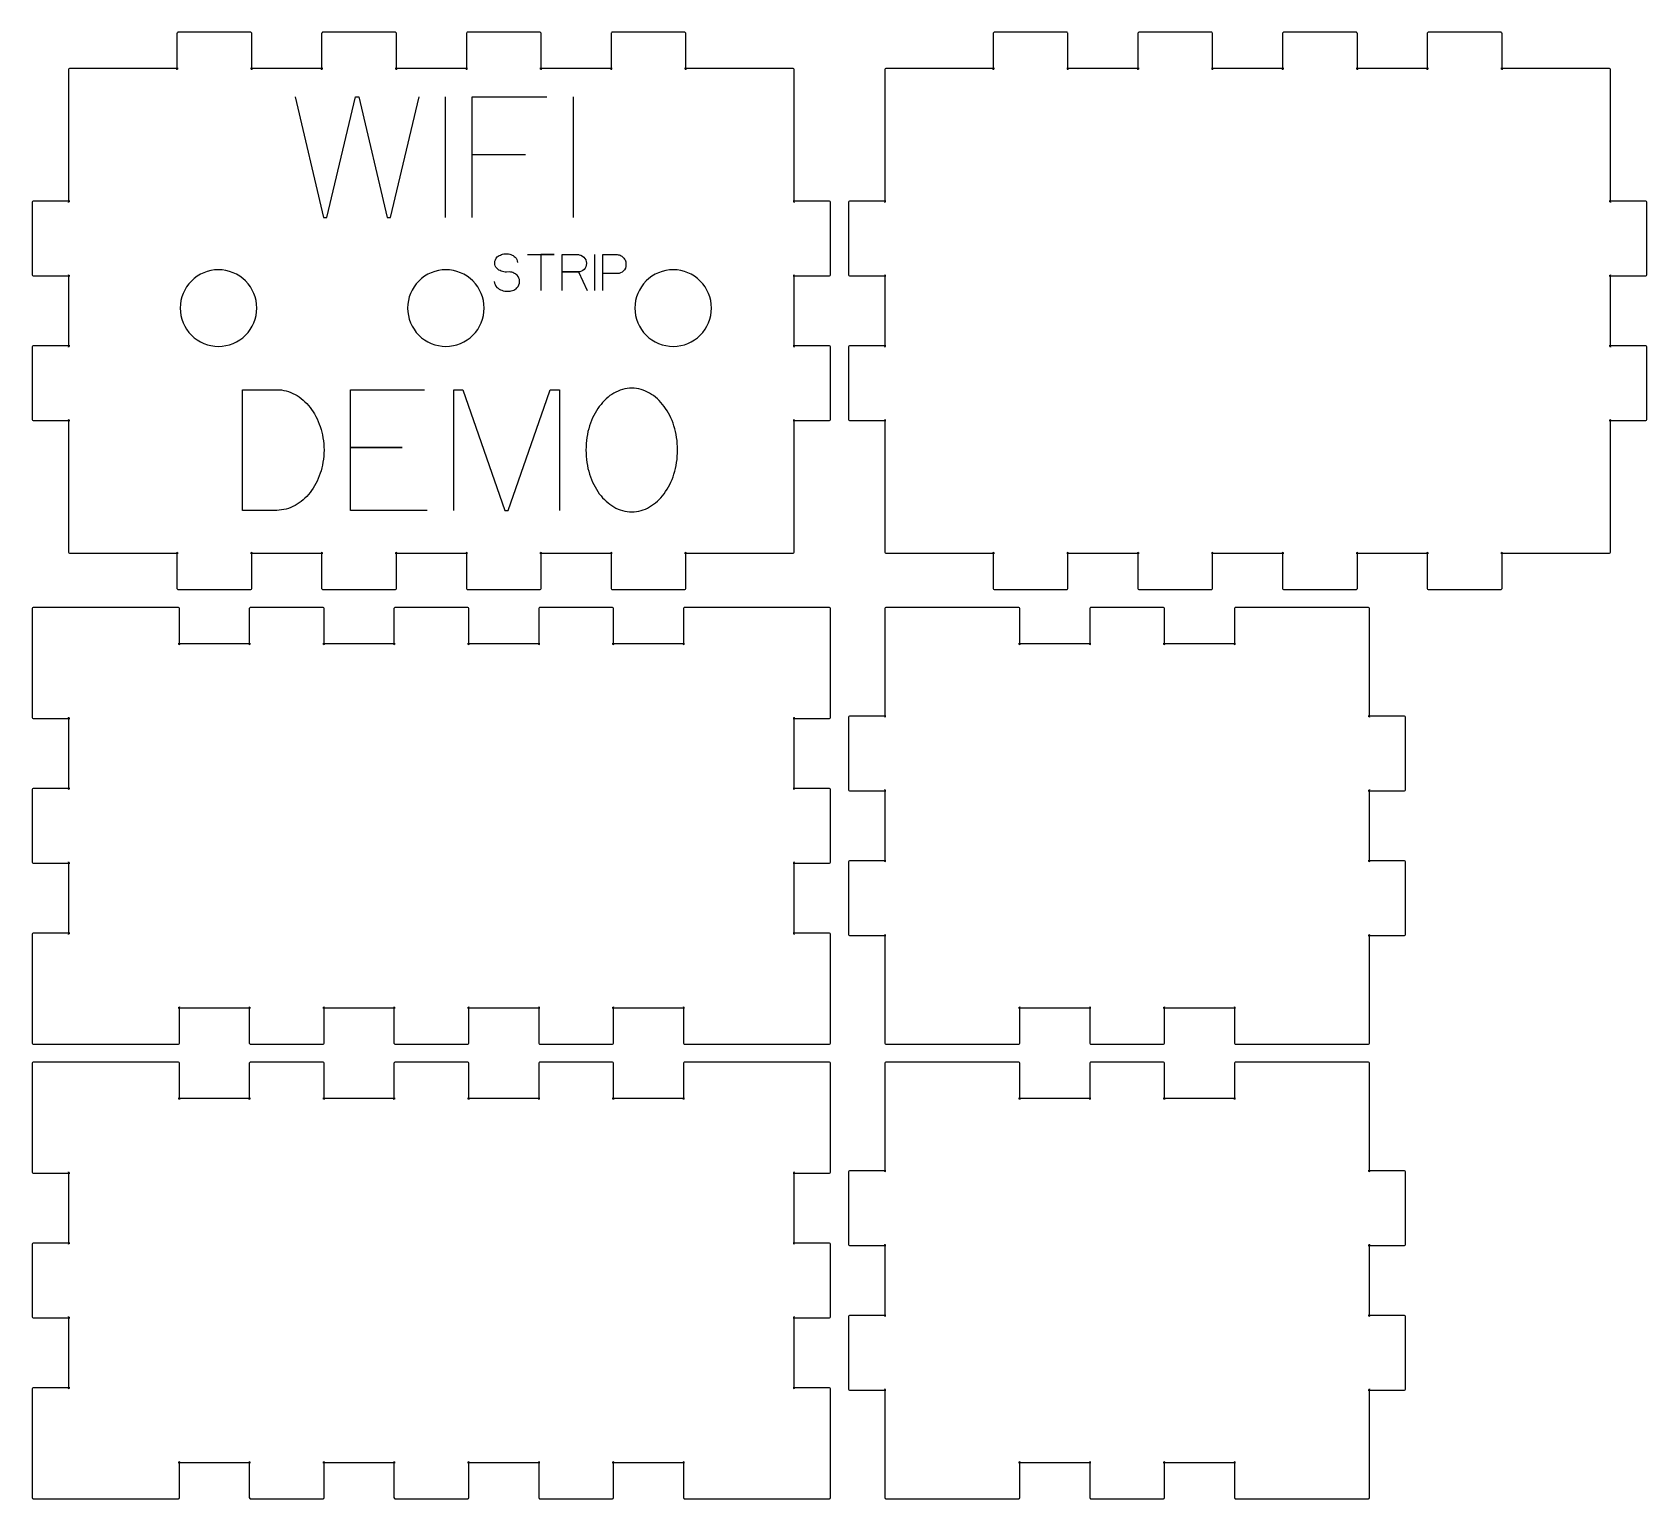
# Model space of a CAD drawing. Extents: x 1 to 135, y 13 to 134.
import ezdxf

# ---------------------------------------------------------------- set-up
doc = ezdxf.new("R2010")
doc.units = 0
doc.layers.get('0').update_dxf_attribs({"linetype": 'CONTINUOUS'})

msp = doc.modelspace()

# ---------------------------------------------------------------- linework, layer by layer
for points in [[(3.85, 91.14), (12.85, 91.14), (12.83, 91.14), (12.78, 91.17), (12.75, 91.23), (12.75, 91.24), (12.75, 88.24), (12.75, 88.23), (12.78, 88.17), (12.83, 88.14), (12.85, 88.14), (18.85, 88.14), (18.87, 88.14), (18.92, 88.17), (18.95, 88.23), (18.95, 88.24), (18.95, 91.24), (18.95, 91.23), (18.92, 91.17), (18.87, 91.14), (18.85, 91.14), (24.85, 91.14), (24.83, 91.14), (24.78, 91.17), (24.75, 91.23), (24.75, 91.24), (24.75, 88.24), (24.75, 88.23), (24.78, 88.17), (24.83, 88.14), (24.85, 88.14), (30.85, 88.14), (30.87, 88.14), (30.92, 88.17), (30.95, 88.23), (30.95, 88.24), (30.95, 91.24), (30.95, 91.23), (30.92, 91.17), (30.87, 91.14), (30.85, 91.14), (36.85, 91.14), (36.83, 91.14), (36.78, 91.17), (36.75, 91.23), (36.75, 91.24), (36.75, 88.24), (36.75, 88.23), (36.78, 88.17), (36.83, 88.14), (36.85, 88.14), (42.85, 88.14), (42.87, 88.14), (42.92, 88.17), (42.95, 88.23), (42.95, 88.24), (42.95, 91.24), (42.95, 91.23), (42.92, 91.17), (42.87, 91.14), (42.85, 91.14), (48.85, 91.14), (48.83, 91.14), (48.78, 91.17), (48.75, 91.23), (48.75, 91.24), (48.75, 88.24), (48.75, 88.23), (48.78, 88.17), (48.83, 88.14), (48.85, 88.14), (54.85, 88.14), (54.87, 88.14), (54.92, 88.17), (54.95, 88.23), (54.95, 88.24), (54.95, 91.24), (54.95, 91.23), (54.92, 91.17), (54.87, 91.14), (54.85, 91.14), (63.85, 91.14), (63.87, 91.14), (63.92, 91.17), (63.95, 91.23), (63.95, 91.24), (63.95, 102.24), (63.95, 102.22), (63.92, 102.17), (63.87, 102.14), (63.85, 102.14), (66.85, 102.14), (66.87, 102.14), (66.92, 102.17), (66.95, 102.22), (66.95, 102.24), (66.95, 108.24), (66.95, 108.26), (66.92, 108.31), (66.87, 108.34), (66.85, 108.34), (63.85, 108.34), (63.87, 108.34), (63.92, 108.31), (63.95, 108.26), (63.95, 108.24), (63.95, 114.24), (63.95, 114.23), (63.92, 114.17), (63.87, 114.14), (63.85, 114.14), (66.85, 114.14), (66.87, 114.14), (66.92, 114.17), (66.95, 114.23), (66.95, 114.24), (66.95, 120.24), (66.95, 120.26), (66.92, 120.31), (66.87, 120.34), (66.85, 120.34), (63.85, 120.34), (63.87, 120.34), (63.92, 120.31), (63.95, 120.26), (63.95, 120.24), (63.95, 131.24), (63.95, 131.26), (63.92, 131.31), (63.87, 131.34), (63.85, 131.34), (54.85, 131.34), (54.87, 131.34), (54.92, 131.31), (54.95, 131.26), (54.95, 131.24), (54.95, 134.24), (54.95, 134.26), (54.92, 134.31), (54.87, 134.34), (54.85, 134.34), (48.85, 134.34), (48.83, 134.34), (48.78, 134.31), (48.75, 134.26), (48.75, 134.24), (48.75, 131.24), (48.75, 131.26), (48.78, 131.31), (48.83, 131.34), (48.85, 131.34), (42.85, 131.34), (42.87, 131.34), (42.92, 131.31), (42.95, 131.26), (42.95, 131.24), (42.95, 134.24), (42.95, 134.26), (42.92, 134.31), (42.87, 134.34), (42.85, 134.34), (36.85, 134.34), (36.83, 134.34), (36.78, 134.31), (36.75, 134.26), (36.75, 134.24), (36.75, 131.24), (36.75, 131.26), (36.78, 131.31), (36.83, 131.34), (36.85, 131.34), (30.85, 131.34), (30.87, 131.34), (30.92, 131.31), (30.95, 131.26), (30.95, 131.24), (30.95, 134.24), (30.95, 134.26), (30.92, 134.31), (30.87, 134.34), (30.85, 134.34), (24.85, 134.34), (24.83, 134.34), (24.78, 134.31), (24.75, 134.26), (24.75, 134.24), (24.75, 131.24), (24.75, 131.26), (24.78, 131.31), (24.83, 131.34), (24.85, 131.34), (18.85, 131.34), (18.87, 131.34), (18.92, 131.31), (18.95, 131.26), (18.95, 131.24), (18.95, 134.24), (18.95, 134.26), (18.92, 134.31), (18.87, 134.34), (18.85, 134.34), (12.85, 134.34), (12.83, 134.34), (12.78, 134.31), (12.75, 134.26), (12.75, 134.24), (12.75, 131.24), (12.75, 131.26), (12.78, 131.31), (12.83, 131.34), (12.85, 131.34), (3.85, 131.34), (3.83, 131.34), (3.78, 131.31), (3.75, 131.26), (3.75, 131.24), (3.75, 120.24), (3.75, 120.26), (3.78, 120.31), (3.83, 120.34), (3.85, 120.34), (0.85, 120.34), (0.83, 120.34), (0.78, 120.31), (0.75, 120.26), (0.75, 120.24), (0.75, 114.24), (0.75, 114.23), (0.78, 114.17), (0.83, 114.14), (0.85, 114.14), (3.85, 114.14), (3.83, 114.14), (3.78, 114.17), (3.75, 114.23), (3.75, 114.24), (3.75, 108.24), (3.75, 108.26), (3.78, 108.31), (3.83, 108.34), (3.85, 108.34), (0.85, 108.34), (0.83, 108.34), (0.78, 108.31), (0.75, 108.26), (0.75, 108.24), (0.75, 102.24), (0.75, 102.22), (0.78, 102.17), (0.83, 102.14), (0.85, 102.14), (3.85, 102.14), (3.83, 102.14), (3.78, 102.17), (3.75, 102.22), (3.75, 102.24), (3.75, 91.24), (3.75, 91.23), (3.78, 91.17), (3.83, 91.14)], [(71.55, 91.14), (80.55, 91.14), (80.53, 91.14), (80.48, 91.17), (80.45, 91.23), (80.45, 91.24), (80.45, 88.24), (80.45, 88.23), (80.48, 88.17), (80.53, 88.14), (80.55, 88.14), (86.55, 88.14), (86.57, 88.14), (86.62, 88.17), (86.65, 88.23), (86.65, 88.24), (86.65, 91.24), (86.65, 91.23), (86.62, 91.17), (86.57, 91.14), (86.55, 91.14), (92.55, 91.14), (92.53, 91.14), (92.48, 91.17), (92.45, 91.23), (92.45, 91.24), (92.45, 88.24), (92.45, 88.23), (92.48, 88.17), (92.53, 88.14), (92.55, 88.14), (98.55, 88.14), (98.57, 88.14), (98.62, 88.17), (98.65, 88.23), (98.65, 88.24), (98.65, 91.24), (98.65, 91.23), (98.62, 91.17), (98.57, 91.14), (98.55, 91.14), (104.55, 91.14), (104.53, 91.14), (104.48, 91.17), (104.45, 91.23), (104.45, 91.24), (104.45, 88.24), (104.45, 88.23), (104.48, 88.17), (104.53, 88.14), (104.55, 88.14), (110.55, 88.14), (110.57, 88.14), (110.62, 88.17), (110.65, 88.23), (110.65, 88.24), (110.65, 91.24), (110.65, 91.23), (110.62, 91.17), (110.57, 91.14), (110.55, 91.14), (116.55, 91.14), (116.53, 91.14), (116.48, 91.17), (116.45, 91.23), (116.45, 91.24), (116.45, 88.24), (116.45, 88.23), (116.48, 88.17), (116.53, 88.14), (116.55, 88.14), (122.55, 88.14), (122.57, 88.14), (122.62, 88.17), (122.65, 88.23), (122.65, 88.24), (122.65, 91.24), (122.65, 91.23), (122.62, 91.17), (122.57, 91.14), (122.55, 91.14), (131.55, 91.14), (131.57, 91.14), (131.62, 91.17), (131.65, 91.23), (131.65, 91.24), (131.65, 102.24), (131.65, 102.22), (131.62, 102.17), (131.57, 102.14), (131.55, 102.14), (134.55, 102.14), (134.57, 102.14), (134.62, 102.17), (134.65, 102.22), (134.65, 102.24), (134.65, 108.24), (134.65, 108.26), (134.62, 108.31), (134.57, 108.34), (134.55, 108.34), (131.55, 108.34), (131.57, 108.34), (131.62, 108.31), (131.65, 108.26), (131.65, 108.24), (131.65, 114.24), (131.65, 114.23), (131.62, 114.17), (131.57, 114.14), (131.55, 114.14), (134.55, 114.14), (134.57, 114.14), (134.62, 114.17), (134.65, 114.23), (134.65, 114.24), (134.65, 120.24), (134.65, 120.26), (134.62, 120.31), (134.57, 120.34), (134.55, 120.34), (131.55, 120.34), (131.57, 120.34), (131.62, 120.31), (131.65, 120.26), (131.65, 120.24), (131.65, 131.24), (131.65, 131.26), (131.62, 131.31), (131.57, 131.34), (131.55, 131.34), (122.55, 131.34), (122.57, 131.34), (122.62, 131.31), (122.65, 131.26), (122.65, 131.24), (122.65, 134.24), (122.65, 134.26), (122.62, 134.31), (122.57, 134.34), (122.55, 134.34), (116.55, 134.34), (116.53, 134.34), (116.48, 134.31), (116.45, 134.26), (116.45, 134.24), (116.45, 131.24), (116.45, 131.26), (116.48, 131.31), (116.53, 131.34), (116.55, 131.34), (110.55, 131.34), (110.57, 131.34), (110.62, 131.31), (110.65, 131.26), (110.65, 131.24), (110.65, 134.24), (110.65, 134.26), (110.62, 134.31), (110.57, 134.34), (110.55, 134.34), (104.55, 134.34), (104.53, 134.34), (104.48, 134.31), (104.45, 134.26), (104.45, 134.24), (104.45, 131.24), (104.45, 131.26), (104.48, 131.31), (104.53, 131.34), (104.55, 131.34), (98.55, 131.34), (98.57, 131.34), (98.62, 131.31), (98.65, 131.26), (98.65, 131.24), (98.65, 134.24), (98.65, 134.26), (98.62, 134.31), (98.57, 134.34), (98.55, 134.34), (92.55, 134.34), (92.53, 134.34), (92.48, 134.31), (92.45, 134.26), (92.45, 134.24), (92.45, 131.24), (92.45, 131.26), (92.48, 131.31), (92.53, 131.34), (92.55, 131.34), (86.55, 131.34), (86.57, 131.34), (86.62, 131.31), (86.65, 131.26), (86.65, 131.24), (86.65, 134.24), (86.65, 134.26), (86.62, 134.31), (86.57, 134.34), (86.55, 134.34), (80.55, 134.34), (80.53, 134.34), (80.48, 134.31), (80.45, 134.26), (80.45, 134.24), (80.45, 131.24), (80.45, 131.26), (80.48, 131.31), (80.53, 131.34), (80.55, 131.34), (71.55, 131.34), (71.53, 131.34), (71.48, 131.31), (71.45, 131.26), (71.45, 131.24), (71.45, 120.24), (71.45, 120.26), (71.48, 120.31), (71.53, 120.34), (71.55, 120.34), (68.55, 120.34), (68.53, 120.34), (68.48, 120.31), (68.45, 120.26), (68.45, 120.24), (68.45, 114.24), (68.45, 114.23), (68.48, 114.17), (68.53, 114.14), (68.55, 114.14), (71.55, 114.14), (71.53, 114.14), (71.48, 114.17), (71.45, 114.23), (71.45, 114.24), (71.45, 108.24), (71.45, 108.26), (71.48, 108.31), (71.53, 108.34), (71.55, 108.34), (68.55, 108.34), (68.53, 108.34), (68.48, 108.31), (68.45, 108.26), (68.45, 108.24), (68.45, 102.24), (68.45, 102.22), (68.48, 102.17), (68.53, 102.14), (68.55, 102.14), (71.55, 102.14), (71.53, 102.14), (71.48, 102.17), (71.45, 102.22), (71.45, 102.24), (71.45, 91.24), (71.45, 91.23), (71.48, 91.17), (71.53, 91.14)], [(18.19, 94.7), (18.19, 104.7), (21.03, 104.7), (21.23, 104.7), (21.43, 104.68), (21.62, 104.65), (21.82, 104.6), (22, 104.55), (22.19, 104.48), (22.37, 104.4), (22.55, 104.31), (22.72, 104.21), (22.89, 104.1), (23.05, 103.98), (23.21, 103.84), (23.36, 103.7), (23.51, 103.56), (23.65, 103.4), (23.79, 103.23), (23.92, 103.06), (24.04, 102.88), (24.16, 102.69), (24.27, 102.49), (24.37, 102.29), (24.46, 102.08), (24.55, 101.86), (24.63, 101.64), (24.7, 101.41), (24.76, 101.18), (24.82, 100.95), (24.86, 100.71), (24.9, 100.46), (24.93, 100.21), (24.94, 99.96), (24.95, 99.7), (24.94, 99.45), (24.93, 99.2), (24.9, 98.95), (24.86, 98.7), (24.82, 98.46), (24.76, 98.23), (24.7, 97.99), (24.63, 97.77), (24.55, 97.55), (24.46, 97.33), (24.37, 97.12), (24.27, 96.92), (24.16, 96.72), (24.04, 96.53), (23.92, 96.35), (23.79, 96.18), (23.65, 96.01), (23.51, 95.85), (23.36, 95.7), (23.21, 95.56), (23.05, 95.43), (22.89, 95.31), (22.72, 95.2), (22.55, 95.1), (22.37, 95.01), (22.19, 94.93), (22, 94.86), (21.82, 94.81), (21.62, 94.76), (21.43, 94.73), (21.23, 94.71), (21.03, 94.7)], [(50.47, 94.58), (50.67, 94.59), (50.86, 94.61), (51.05, 94.64), (51.24, 94.69), (51.42, 94.75), (51.6, 94.81), (51.78, 94.89), (51.95, 94.99), (52.12, 95.09), (52.28, 95.2), (52.44, 95.33), (52.6, 95.46), (52.74, 95.6), (52.89, 95.75), (53.03, 95.91), (53.16, 96.08), (53.28, 96.26), (53.4, 96.45), (53.52, 96.64), (53.62, 96.84), (53.72, 97.05), (53.81, 97.26), (53.9, 97.48), (53.97, 97.71), (54.04, 97.94), (54.1, 98.18), (54.15, 98.42), (54.19, 98.67), (54.23, 98.92), (54.25, 99.18), (54.27, 99.44), (54.27, 99.7), (54.27, 99.97), (54.25, 100.23), (54.23, 100.48), (54.19, 100.74), (54.15, 100.98), (54.1, 101.23), (54.04, 101.46), (53.97, 101.7), (53.9, 101.92), (53.81, 102.14), (53.72, 102.36), (53.62, 102.57), (53.52, 102.77), (53.4, 102.96), (53.28, 103.15), (53.16, 103.32), (53.03, 103.49), (52.89, 103.65), (52.74, 103.81), (52.6, 103.95), (52.44, 104.08), (52.28, 104.21), (52.12, 104.32), (51.95, 104.42), (51.78, 104.51), (51.6, 104.59), (51.42, 104.66), (51.24, 104.72), (51.05, 104.77), (50.86, 104.8), (50.67, 104.82), (50.47, 104.82), (50.28, 104.82), (50.08, 104.8), (49.89, 104.77), (49.7, 104.72), (49.52, 104.66), (49.34, 104.59), (49.16, 104.51), (48.99, 104.42), (48.82, 104.32), (48.66, 104.21), (48.5, 104.08), (48.35, 103.95), (48.2, 103.81), (48.05, 103.65), (47.92, 103.49), (47.78, 103.32), (47.66, 103.15), (47.54, 102.96), (47.43, 102.77), (47.32, 102.57), (47.22, 102.36), (47.13, 102.14), (47.05, 101.92), (46.97, 101.7), (46.9, 101.46), (46.84, 101.23), (46.79, 100.98), (46.75, 100.74), (46.71, 100.48), (46.69, 100.23), (46.68, 99.97), (46.67, 99.7), (46.68, 99.44), (46.69, 99.18), (46.71, 98.92), (46.75, 98.67), (46.79, 98.42), (46.84, 98.18), (46.9, 97.94), (46.97, 97.71), (47.05, 97.48), (47.13, 97.26), (47.22, 97.05), (47.32, 96.84), (47.43, 96.64), (47.54, 96.45), (47.66, 96.26), (47.78, 96.08), (47.92, 95.91), (48.05, 95.75), (48.2, 95.6), (48.35, 95.46), (48.5, 95.33), (48.66, 95.2), (48.82, 95.09), (48.99, 94.99), (49.16, 94.89), (49.34, 94.81), (49.52, 94.75), (49.7, 94.69), (49.89, 94.64), (50.08, 94.61), (50.28, 94.59)], [(3.85, 50.44), (12.85, 50.44), (12.87, 50.44), (12.92, 50.47), (12.95, 50.53), (12.95, 50.54), (12.95, 53.54), (12.95, 53.53), (12.92, 53.47), (12.87, 53.44), (12.85, 53.44), (18.85, 53.44), (18.83, 53.44), (18.78, 53.47), (18.75, 53.53), (18.75, 53.54), (18.75, 50.54), (18.75, 50.53), (18.78, 50.47), (18.83, 50.44), (18.85, 50.44), (24.85, 50.44), (24.87, 50.44), (24.92, 50.47), (24.95, 50.53), (24.95, 50.54), (24.95, 53.54), (24.95, 53.53), (24.92, 53.47), (24.87, 53.44), (24.85, 53.44), (30.85, 53.44), (30.83, 53.44), (30.78, 53.47), (30.75, 53.53), (30.75, 53.54), (30.75, 50.54), (30.75, 50.53), (30.78, 50.47), (30.83, 50.44), (30.85, 50.44), (36.85, 50.44), (36.87, 50.44), (36.92, 50.47), (36.95, 50.53), (36.95, 50.54), (36.95, 53.54), (36.95, 53.53), (36.92, 53.47), (36.87, 53.44), (36.85, 53.44), (42.85, 53.44), (42.83, 53.44), (42.78, 53.47), (42.75, 53.53), (42.75, 53.54), (42.75, 50.54), (42.75, 50.53), (42.78, 50.47), (42.83, 50.44), (42.85, 50.44), (48.85, 50.44), (48.87, 50.44), (48.92, 50.47), (48.95, 50.53), (48.95, 50.54), (48.95, 53.54), (48.95, 53.53), (48.92, 53.47), (48.87, 53.44), (48.85, 53.44), (54.85, 53.44), (54.83, 53.44), (54.78, 53.47), (54.75, 53.53), (54.75, 53.54), (54.75, 50.54), (54.75, 50.53), (54.78, 50.47), (54.83, 50.44), (54.85, 50.44), (63.85, 50.44), (66.85, 50.44), (66.87, 50.44), (66.92, 50.47), (66.95, 50.53), (66.95, 50.54), (66.95, 53.54), (66.95, 59.54), (66.95, 59.56), (66.92, 59.61), (66.87, 59.64), (66.85, 59.64), (63.85, 59.64), (63.87, 59.64), (63.92, 59.61), (63.95, 59.56), (63.95, 59.54), (63.95, 65.54), (63.95, 65.53), (63.92, 65.47), (63.87, 65.44), (63.85, 65.44), (66.85, 65.44), (66.87, 65.44), (66.92, 65.47), (66.95, 65.53), (66.95, 65.54), (66.95, 71.54), (66.95, 71.56), (66.92, 71.61), (66.87, 71.64), (66.85, 71.64), (63.85, 71.64), (63.87, 71.64), (63.92, 71.61), (63.95, 71.56), (63.95, 71.54), (63.95, 77.54), (63.95, 77.53), (63.92, 77.47), (63.87, 77.44), (63.85, 77.44), (66.85, 77.44), (66.87, 77.44), (66.92, 77.47), (66.95, 77.53), (66.95, 77.54), (66.95, 83.54), (66.95, 86.54), (66.95, 86.56), (66.92, 86.61), (66.87, 86.64), (66.85, 86.64), (63.85, 86.64), (54.85, 86.64), (54.83, 86.64), (54.78, 86.61), (54.75, 86.56), (54.75, 86.54), (54.75, 83.54), (54.75, 83.56), (54.78, 83.61), (54.83, 83.64), (54.85, 83.64), (48.85, 83.64), (48.87, 83.64), (48.92, 83.61), (48.95, 83.56), (48.95, 83.54), (48.95, 86.54), (48.95, 86.56), (48.92, 86.61), (48.87, 86.64), (48.85, 86.64), (42.85, 86.64), (42.83, 86.64), (42.78, 86.61), (42.75, 86.56), (42.75, 86.54), (42.75, 83.54), (42.75, 83.56), (42.78, 83.61), (42.83, 83.64), (42.85, 83.64), (36.85, 83.64), (36.87, 83.64), (36.92, 83.61), (36.95, 83.56), (36.95, 83.54), (36.95, 86.54), (36.95, 86.56), (36.92, 86.61), (36.87, 86.64), (36.85, 86.64), (30.85, 86.64), (30.83, 86.64), (30.78, 86.61), (30.75, 86.56), (30.75, 86.54), (30.75, 83.54), (30.75, 83.56), (30.78, 83.61), (30.83, 83.64), (30.85, 83.64), (24.85, 83.64), (24.87, 83.64), (24.92, 83.61), (24.95, 83.56), (24.95, 83.54), (24.95, 86.54), (24.95, 86.56), (24.92, 86.61), (24.87, 86.64), (24.85, 86.64), (18.85, 86.64), (18.83, 86.64), (18.78, 86.61), (18.75, 86.56), (18.75, 86.54), (18.75, 83.54), (18.75, 83.56), (18.78, 83.61), (18.83, 83.64), (18.85, 83.64), (12.85, 83.64), (12.87, 83.64), (12.92, 83.61), (12.95, 83.56), (12.95, 83.54), (12.95, 86.54), (12.95, 86.56), (12.92, 86.61), (12.87, 86.64), (12.85, 86.64), (3.85, 86.64), (0.85, 86.64), (0.83, 86.64), (0.78, 86.61), (0.75, 86.56), (0.75, 86.54), (0.75, 83.54), (0.75, 77.54), (0.75, 77.53), (0.78, 77.47), (0.83, 77.44), (0.85, 77.44), (3.85, 77.44), (3.83, 77.44), (3.78, 77.47), (3.75, 77.53), (3.75, 77.54), (3.75, 71.54), (3.75, 71.56), (3.78, 71.61), (3.83, 71.64), (3.85, 71.64), (0.85, 71.64), (0.83, 71.64), (0.78, 71.61), (0.75, 71.56), (0.75, 71.54), (0.75, 65.54), (0.75, 65.53), (0.78, 65.47), (0.83, 65.44), (0.85, 65.44), (3.85, 65.44), (3.83, 65.44), (3.78, 65.47), (3.75, 65.53), (3.75, 65.54), (3.75, 59.54), (3.75, 59.56), (3.78, 59.61), (3.83, 59.64), (3.85, 59.64), (0.85, 59.64), (0.83, 59.64), (0.78, 59.61), (0.75, 59.56), (0.75, 59.54), (0.75, 53.54), (0.75, 50.54), (0.75, 50.53), (0.78, 50.47), (0.83, 50.44), (0.85, 50.44)], [(71.55, 50.44), (82.55, 50.44), (82.57, 50.44), (82.62, 50.47), (82.65, 50.53), (82.65, 50.54), (82.65, 53.54), (82.65, 53.53), (82.62, 53.47), (82.57, 53.44), (82.55, 53.44), (88.55, 53.44), (88.53, 53.44), (88.48, 53.47), (88.45, 53.53), (88.45, 53.54), (88.45, 50.54), (88.45, 50.53), (88.48, 50.47), (88.53, 50.44), (88.55, 50.44), (94.55, 50.44), (94.57, 50.44), (94.62, 50.47), (94.65, 50.53), (94.65, 50.54), (94.65, 53.54), (94.65, 53.53), (94.62, 53.47), (94.57, 53.44), (94.55, 53.44), (100.55, 53.44), (100.53, 53.44), (100.48, 53.47), (100.45, 53.53), (100.45, 53.54), (100.45, 50.54), (100.45, 50.53), (100.48, 50.47), (100.53, 50.44), (100.55, 50.44), (111.55, 50.44), (111.57, 50.44), (111.62, 50.47), (111.65, 50.53), (111.65, 50.54), (111.65, 53.54), (111.65, 59.54), (111.65, 59.53), (111.62, 59.47), (111.57, 59.44), (111.55, 59.44), (114.55, 59.44), (114.57, 59.44), (114.62, 59.47), (114.65, 59.53), (114.65, 59.54), (114.65, 65.54), (114.65, 65.56), (114.62, 65.61), (114.57, 65.64), (114.55, 65.64), (111.55, 65.64), (111.57, 65.64), (111.62, 65.61), (111.65, 65.56), (111.65, 65.54), (111.65, 71.54), (111.65, 71.53), (111.62, 71.47), (111.57, 71.44), (111.55, 71.44), (114.55, 71.44), (114.57, 71.44), (114.62, 71.47), (114.65, 71.53), (114.65, 71.54), (114.65, 77.54), (114.65, 77.56), (114.62, 77.61), (114.57, 77.64), (114.55, 77.64), (111.55, 77.64), (111.57, 77.64), (111.62, 77.61), (111.65, 77.56), (111.65, 77.54), (111.65, 83.54), (111.65, 86.54), (111.65, 86.56), (111.62, 86.61), (111.57, 86.64), (111.55, 86.64), (100.55, 86.64), (100.53, 86.64), (100.48, 86.61), (100.45, 86.56), (100.45, 86.54), (100.45, 83.54), (100.45, 83.56), (100.48, 83.61), (100.53, 83.64), (100.55, 83.64), (94.55, 83.64), (94.57, 83.64), (94.62, 83.61), (94.65, 83.56), (94.65, 83.54), (94.65, 86.54), (94.65, 86.56), (94.62, 86.61), (94.57, 86.64), (94.55, 86.64), (88.55, 86.64), (88.53, 86.64), (88.48, 86.61), (88.45, 86.56), (88.45, 86.54), (88.45, 83.54), (88.45, 83.56), (88.48, 83.61), (88.53, 83.64), (88.55, 83.64), (82.55, 83.64), (82.57, 83.64), (82.62, 83.61), (82.65, 83.56), (82.65, 83.54), (82.65, 86.54), (82.65, 86.56), (82.62, 86.61), (82.57, 86.64), (82.55, 86.64), (71.55, 86.64), (71.53, 86.64), (71.48, 86.61), (71.45, 86.56), (71.45, 86.54), (71.45, 83.54), (71.45, 77.54), (71.45, 77.56), (71.48, 77.61), (71.53, 77.64), (71.55, 77.64), (68.55, 77.64), (68.53, 77.64), (68.48, 77.61), (68.45, 77.56), (68.45, 77.54), (68.45, 71.54), (68.45, 71.53), (68.48, 71.47), (68.53, 71.44), (68.55, 71.44), (71.55, 71.44), (71.53, 71.44), (71.48, 71.47), (71.45, 71.53), (71.45, 71.54), (71.45, 65.54), (71.45, 65.56), (71.48, 65.61), (71.53, 65.64), (71.55, 65.64), (68.55, 65.64), (68.53, 65.64), (68.48, 65.61), (68.45, 65.56), (68.45, 65.54), (68.45, 59.54), (68.45, 59.53), (68.48, 59.47), (68.53, 59.44), (68.55, 59.44), (71.55, 59.44), (71.53, 59.44), (71.48, 59.47), (71.45, 59.53), (71.45, 59.54), (71.45, 53.54), (71.45, 50.54), (71.45, 50.53), (71.48, 50.47), (71.53, 50.44)], [(3.85, 12.74), (12.85, 12.74), (12.87, 12.74), (12.92, 12.77), (12.95, 12.83), (12.95, 12.84), (12.95, 15.84), (12.95, 15.83), (12.92, 15.77), (12.87, 15.74), (12.85, 15.74), (18.85, 15.74), (18.83, 15.74), (18.78, 15.77), (18.75, 15.83), (18.75, 15.84), (18.75, 12.84), (18.75, 12.83), (18.78, 12.77), (18.83, 12.74), (18.85, 12.74), (24.85, 12.74), (24.87, 12.74), (24.92, 12.77), (24.95, 12.83), (24.95, 12.84), (24.95, 15.84), (24.95, 15.83), (24.92, 15.77), (24.87, 15.74), (24.85, 15.74), (30.85, 15.74), (30.83, 15.74), (30.78, 15.77), (30.75, 15.83), (30.75, 15.84), (30.75, 12.84), (30.75, 12.83), (30.78, 12.77), (30.83, 12.74), (30.85, 12.74), (36.85, 12.74), (36.87, 12.74), (36.92, 12.77), (36.95, 12.83), (36.95, 12.84), (36.95, 15.84), (36.95, 15.83), (36.92, 15.77), (36.87, 15.74), (36.85, 15.74), (42.85, 15.74), (42.83, 15.74), (42.78, 15.77), (42.75, 15.83), (42.75, 15.84), (42.75, 12.84), (42.75, 12.83), (42.78, 12.77), (42.83, 12.74), (42.85, 12.74), (48.85, 12.74), (48.87, 12.74), (48.92, 12.77), (48.95, 12.83), (48.95, 12.84), (48.95, 15.84), (48.95, 15.83), (48.92, 15.77), (48.87, 15.74), (48.85, 15.74), (54.85, 15.74), (54.83, 15.74), (54.78, 15.77), (54.75, 15.83), (54.75, 15.84), (54.75, 12.84), (54.75, 12.83), (54.78, 12.77), (54.83, 12.74), (54.85, 12.74), (63.85, 12.74), (66.85, 12.74), (66.87, 12.74), (66.92, 12.77), (66.95, 12.83), (66.95, 12.84), (66.95, 15.84), (66.95, 21.84), (66.95, 21.86), (66.92, 21.91), (66.87, 21.94), (66.85, 21.94), (63.85, 21.94), (63.87, 21.94), (63.92, 21.91), (63.95, 21.86), (63.95, 21.84), (63.95, 27.84), (63.95, 27.83), (63.92, 27.77), (63.87, 27.74), (63.85, 27.74), (66.85, 27.74), (66.87, 27.74), (66.92, 27.77), (66.95, 27.83), (66.95, 27.84), (66.95, 33.84), (66.95, 33.86), (66.92, 33.91), (66.87, 33.94), (66.85, 33.94), (63.85, 33.94), (63.87, 33.94), (63.92, 33.91), (63.95, 33.86), (63.95, 33.84), (63.95, 39.84), (63.95, 39.83), (63.92, 39.77), (63.87, 39.74), (63.85, 39.74), (66.85, 39.74), (66.87, 39.74), (66.92, 39.77), (66.95, 39.83), (66.95, 39.84), (66.95, 45.84), (66.95, 48.84), (66.95, 48.86), (66.92, 48.91), (66.87, 48.94), (66.85, 48.94), (63.85, 48.94), (54.85, 48.94), (54.83, 48.94), (54.78, 48.91), (54.75, 48.86), (54.75, 48.84), (54.75, 45.84), (54.75, 45.86), (54.78, 45.91), (54.83, 45.94), (54.85, 45.94), (48.85, 45.94), (48.87, 45.94), (48.92, 45.91), (48.95, 45.86), (48.95, 45.84), (48.95, 48.84), (48.95, 48.86), (48.92, 48.91), (48.87, 48.94), (48.85, 48.94), (42.85, 48.94), (42.83, 48.94), (42.78, 48.91), (42.75, 48.86), (42.75, 48.84), (42.75, 45.84), (42.75, 45.86), (42.78, 45.91), (42.83, 45.94), (42.85, 45.94), (36.85, 45.94), (36.87, 45.94), (36.92, 45.91), (36.95, 45.86), (36.95, 45.84), (36.95, 48.84), (36.95, 48.86), (36.92, 48.91), (36.87, 48.94), (36.85, 48.94), (30.85, 48.94), (30.83, 48.94), (30.78, 48.91), (30.75, 48.86), (30.75, 48.84), (30.75, 45.84), (30.75, 45.86), (30.78, 45.91), (30.83, 45.94), (30.85, 45.94), (24.85, 45.94), (24.87, 45.94), (24.92, 45.91), (24.95, 45.86), (24.95, 45.84), (24.95, 48.84), (24.95, 48.86), (24.92, 48.91), (24.87, 48.94), (24.85, 48.94), (18.85, 48.94), (18.83, 48.94), (18.78, 48.91), (18.75, 48.86), (18.75, 48.84), (18.75, 45.84), (18.75, 45.86), (18.78, 45.91), (18.83, 45.94), (18.85, 45.94), (12.85, 45.94), (12.87, 45.94), (12.92, 45.91), (12.95, 45.86), (12.95, 45.84), (12.95, 48.84), (12.95, 48.86), (12.92, 48.91), (12.87, 48.94), (12.85, 48.94), (3.85, 48.94), (0.85, 48.94), (0.83, 48.94), (0.78, 48.91), (0.75, 48.86), (0.75, 48.84), (0.75, 45.84), (0.75, 39.84), (0.75, 39.83), (0.78, 39.77), (0.83, 39.74), (0.85, 39.74), (3.85, 39.74), (3.83, 39.74), (3.78, 39.77), (3.75, 39.83), (3.75, 39.84), (3.75, 33.84), (3.75, 33.86), (3.78, 33.91), (3.83, 33.94), (3.85, 33.94), (0.85, 33.94), (0.83, 33.94), (0.78, 33.91), (0.75, 33.86), (0.75, 33.84), (0.75, 27.84), (0.75, 27.83), (0.78, 27.77), (0.83, 27.74), (0.85, 27.74), (3.85, 27.74), (3.83, 27.74), (3.78, 27.77), (3.75, 27.83), (3.75, 27.84), (3.75, 21.84), (3.75, 21.86), (3.78, 21.91), (3.83, 21.94), (3.85, 21.94), (0.85, 21.94), (0.83, 21.94), (0.78, 21.91), (0.75, 21.86), (0.75, 21.84), (0.75, 15.84), (0.75, 12.84), (0.75, 12.83), (0.78, 12.77), (0.83, 12.74), (0.85, 12.74)], [(71.55, 12.74), (82.55, 12.74), (82.57, 12.74), (82.62, 12.77), (82.65, 12.83), (82.65, 12.84), (82.65, 15.84), (82.65, 15.83), (82.62, 15.77), (82.57, 15.74), (82.55, 15.74), (88.55, 15.74), (88.53, 15.74), (88.48, 15.77), (88.45, 15.83), (88.45, 15.84), (88.45, 12.84), (88.45, 12.83), (88.48, 12.77), (88.53, 12.74), (88.55, 12.74), (94.55, 12.74), (94.57, 12.74), (94.62, 12.77), (94.65, 12.83), (94.65, 12.84), (94.65, 15.84), (94.65, 15.83), (94.62, 15.77), (94.57, 15.74), (94.55, 15.74), (100.55, 15.74), (100.53, 15.74), (100.48, 15.77), (100.45, 15.83), (100.45, 15.84), (100.45, 12.84), (100.45, 12.83), (100.48, 12.77), (100.53, 12.74), (100.55, 12.74), (111.55, 12.74), (111.57, 12.74), (111.62, 12.77), (111.65, 12.83), (111.65, 12.84), (111.65, 15.84), (111.65, 21.84), (111.65, 21.83), (111.62, 21.77), (111.57, 21.74), (111.55, 21.74), (114.55, 21.74), (114.57, 21.74), (114.62, 21.77), (114.65, 21.83), (114.65, 21.84), (114.65, 27.84), (114.65, 27.86), (114.62, 27.91), (114.57, 27.94), (114.55, 27.94), (111.55, 27.94), (111.57, 27.94), (111.62, 27.91), (111.65, 27.86), (111.65, 27.84), (111.65, 33.84), (111.65, 33.83), (111.62, 33.77), (111.57, 33.74), (111.55, 33.74), (114.55, 33.74), (114.57, 33.74), (114.62, 33.77), (114.65, 33.83), (114.65, 33.84), (114.65, 39.84), (114.65, 39.86), (114.62, 39.91), (114.57, 39.94), (114.55, 39.94), (111.55, 39.94), (111.57, 39.94), (111.62, 39.91), (111.65, 39.86), (111.65, 39.84), (111.65, 45.84), (111.65, 48.84), (111.65, 48.86), (111.62, 48.91), (111.57, 48.94), (111.55, 48.94), (100.55, 48.94), (100.53, 48.94), (100.48, 48.91), (100.45, 48.86), (100.45, 48.84), (100.45, 45.84), (100.45, 45.86), (100.48, 45.91), (100.53, 45.94), (100.55, 45.94), (94.55, 45.94), (94.57, 45.94), (94.62, 45.91), (94.65, 45.86), (94.65, 45.84), (94.65, 48.84), (94.65, 48.86), (94.62, 48.91), (94.57, 48.94), (94.55, 48.94), (88.55, 48.94), (88.53, 48.94), (88.48, 48.91), (88.45, 48.86), (88.45, 48.84), (88.45, 45.84), (88.45, 45.86), (88.48, 45.91), (88.53, 45.94), (88.55, 45.94), (82.55, 45.94), (82.57, 45.94), (82.62, 45.91), (82.65, 45.86), (82.65, 45.84), (82.65, 48.84), (82.65, 48.86), (82.62, 48.91), (82.57, 48.94), (82.55, 48.94), (71.55, 48.94), (71.53, 48.94), (71.48, 48.91), (71.45, 48.86), (71.45, 48.84), (71.45, 45.84), (71.45, 39.84), (71.45, 39.86), (71.48, 39.91), (71.53, 39.94), (71.55, 39.94), (68.55, 39.94), (68.53, 39.94), (68.48, 39.91), (68.45, 39.86), (68.45, 39.84), (68.45, 33.84), (68.45, 33.83), (68.48, 33.77), (68.53, 33.74), (68.55, 33.74), (71.55, 33.74), (71.53, 33.74), (71.48, 33.77), (71.45, 33.83), (71.45, 33.84), (71.45, 27.84), (71.45, 27.86), (71.48, 27.91), (71.53, 27.94), (71.55, 27.94), (68.55, 27.94), (68.53, 27.94), (68.48, 27.91), (68.45, 27.86), (68.45, 27.84), (68.45, 21.84), (68.45, 21.83), (68.48, 21.77), (68.53, 21.74), (68.55, 21.74), (71.55, 21.74), (71.53, 21.74), (71.48, 21.77), (71.45, 21.83), (71.45, 21.84), (71.45, 15.84), (71.45, 12.84), (71.45, 12.83), (71.48, 12.77), (71.53, 12.74)]]:
    msp.add_lwpolyline(points, close=True)
for points in [[(22.55, 128.99), (24.91, 118.99), (25.19, 118.99), (27.55, 128.99), (27.83, 128.99), (30.19, 118.99), (30.47, 118.99), (32.83, 128.99)], [(35.03, 118.99), (35.03, 128.99)], [(37.23, 118.99), (37.23, 128.99), (43.43, 128.99)], [(45.63, 118.99), (45.63, 128.99)], [(41.67, 124.19), (37.23, 124.19)], [(39.05, 113.69), (39.08, 113.55), (39.13, 113.42), (39.2, 113.3), (39.29, 113.19), (39.38, 113.12), (39.48, 113.05), (39.59, 112.99), (39.7, 112.95), (39.81, 112.91), (39.93, 112.88), (40.05, 112.87), (40.17, 112.87), (40.27, 112.87), (40.38, 112.88), (40.48, 112.9), (40.58, 112.93), (40.68, 112.97), (40.78, 113.02), (40.87, 113.08), (40.95, 113.14), (41.04, 113.26), (41.11, 113.39), (41.15, 113.54), (41.16, 113.61), (41.16, 113.69), (41.15, 113.83), (41.11, 113.96), (41.04, 114.08), (40.96, 114.19), (40.89, 114.25), (40.82, 114.3), (40.75, 114.35), (40.68, 114.38), (40.6, 114.42), (40.52, 114.44), (40.43, 114.46), (40.35, 114.47), (40.08, 114.46), (39.97, 114.46), (39.86, 114.48), (39.75, 114.5), (39.65, 114.53), (39.55, 114.58), (39.45, 114.63), (39.37, 114.7), (39.28, 114.77), (39.21, 114.87), (39.15, 114.98), (39.12, 115.09), (39.11, 115.21), (39.12, 115.35), (39.16, 115.48), (39.23, 115.6), (39.32, 115.71), (39.4, 115.77), (39.48, 115.82), (39.57, 115.87), (39.67, 115.91), (39.76, 115.94), (39.86, 115.96), (39.96, 115.97), (40.06, 115.97), (40.16, 115.97), (40.26, 115.96), (40.36, 115.94), (40.45, 115.91), (40.55, 115.87), (40.63, 115.82), (40.72, 115.76), (40.79, 115.7), (40.87, 115.6), (40.93, 115.5), (40.97, 115.38), (41, 115.26)], [(41.82, 115.92), (44.03, 115.92), (42.92, 115.92), (42.92, 112.92)], [(44.69, 112.92), (44.69, 115.92), (45.96, 115.92), (46.04, 115.92), (46.11, 115.9), (46.25, 115.86), (46.38, 115.79), (46.49, 115.7), (46.59, 115.59), (46.66, 115.46), (46.7, 115.32), (46.71, 115.24), (46.72, 115.16), (46.7, 115.02), (46.66, 114.89), (46.6, 114.78), (46.51, 114.67), (46.41, 114.59), (46.29, 114.52), (46.16, 114.48), (46.02, 114.47), (44.69, 114.47), (46.04, 114.47), (46.76, 112.92)], [(47.42, 112.92), (47.42, 115.92)], [(48.08, 112.92), (48.08, 115.92), (49.18, 115.92), (49.26, 115.92), (49.35, 115.9), (49.43, 115.88), (49.5, 115.85), (49.58, 115.81), (49.65, 115.77), (49.71, 115.72), (49.77, 115.66), (49.82, 115.6), (49.87, 115.54), (49.91, 115.46), (49.94, 115.39), (49.97, 115.31), (49.98, 115.23), (49.99, 115.14), (49.99, 115.06), (49.98, 114.91), (49.94, 114.78), (49.87, 114.65), (49.78, 114.55), (49.68, 114.46), (49.55, 114.39), (49.42, 114.35), (49.35, 114.34), (49.27, 114.34), (48.08, 114.34)], [(33.51, 94.7), (27.15, 94.7), (27.15, 99.9), (31.43, 99.9), (27.15, 99.9), (27.15, 104.7), (33.27, 104.7)], [(35.71, 94.7), (35.71, 104.7), (36.47, 104.7), (39.95, 94.7), (40.23, 94.7), (43.43, 103.9), (43.71, 104.7), (44.47, 104.7), (44.47, 94.7)]]:
    msp.add_lwpolyline(points)
for points in [[(16.19, 114.65, 0.414214), (13.02, 111.47, 0.414214), (16.19, 108.3, 0.414214), (19.37, 111.47, 0.414214)], [(35.05, 114.65, 0.414214), (31.88, 111.47, 0.414214), (35.05, 108.3, 0.414214), (38.23, 111.47, 0.414214)], [(53.91, 114.65, 0.414214), (50.73, 111.47, 0.414214), (53.91, 108.3, 0.414214), (57.08, 111.47, 0.414214)]]:
    msp.add_lwpolyline(points, format="xyb", close=True)

doc.saveas('drawing.dxf')
